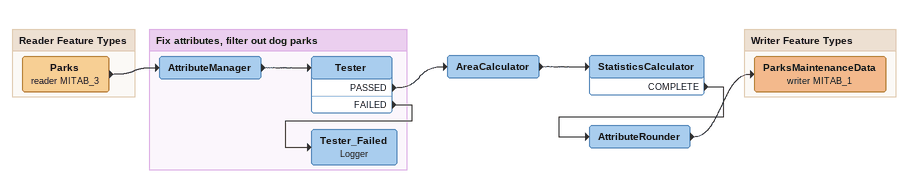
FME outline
AreaCalculator
    -> StatisticsCalculator
StatisticsCalculator
    COMPLETE -> AttributeRounder
AttributeRounder
    -> ParksMaintenanceData (writer MITAB_1)

Bookmark: Reader Feature Types
Parks (reader MITAB_3)
    -> AttributeManager

Bookmark: Fix attributes, filter out dog parks
AttributeManager
    -> Tester
Tester
    PASSED -> AreaCalculator
    FAILED -> Tester_Failed
Tester_Failed: Logger

Bookmark: Writer Feature Types
ParksMaintenanceData (writer MITAB_1)
